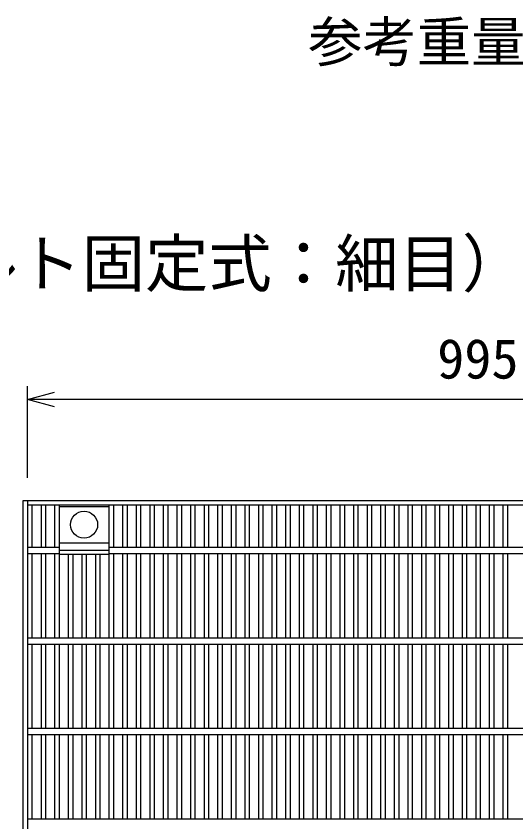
# Model space of a CAD drawing. Units: millimetres, scale not verified. Extents: x -16800 to 16800, y -5940 to 5940.
# Drawn here: x -4403 to -3851, y 1671 to 2562 of the extents above; entities that cross this region are included whole.
import ezdxf
from ezdxf.enums import TextEntityAlignment as Align

# ---------------------------------------------------------------- set-up
doc = ezdxf.new("R2010")
doc.units = ezdxf.units.MM
doc.header["$LTSCALE"] = 20
doc.layers.add('0-0_DIM', color=7, linetype='Continuous', lineweight=25)
doc.layers.add('0-2_HATCH', color=6, linetype='Continuous', lineweight=25)
doc.styles.add('ＭＳ ゴシック', font='')
doc.styles.get('ＭＳ ゴシック').set_extended_font_data('MS Gothic')

msp = doc.modelspace()

# ---------------------------------------------------------------- linework, layer by layer
at = {"layer": '0-0_DIM'}
for p, q in [((-4390.13, 2051.2), (-4390.13, 2152.78)), ((-3395.13, 2137.78), (-4390.13, 2137.78))]:
    msp.add_line(p, q, dxfattribs=at)
msp.add_lwpolyline([(-4360.13, 2129.74), (-4390.13, 2137.78), (-4360.13, 2145.82)], dxfattribs=at)
at = {"layer": '0-2_HATCH'}
for p, q in [((-4395.13, 2025.97), (-4395.13, 1015.97)), ((-3390.13, 2025.97), (-4395.13, 2025.97)), ((-4390.13, 2025.97), (-4390.13, 1015.97)), ((-4390.13, 2021.47), (-3395.13, 2021.47)), ((-4385.13, 2021.47), (-4385.13, 1974.47)), ((-4375.13, 2021.47), (-4375.13, 1974.47)), ((-4370.13, 2021.47), (-4370.13, 1974.47)), ((-4360.13, 2021.47), (-4360.13, 1974.47)), ((-4355.13, 2021.47), (-4355.13, 1874.47)), ((-4355.13, 2019.47), (-4300.13, 2019.47)), ((-4300.13, 2021.47), (-4300.13, 1874.47)), ((-4295.13, 2021.47), (-4295.13, 1974.47)), ((-4285.13, 2021.47), (-4285.13, 1974.47)), ((-4280.13, 2021.47), (-4280.13, 1974.47)), ((-4270.13, 2021.47), (-4270.13, 1974.47)), ((-4265.13, 2021.47), (-4265.13, 1974.47)), ((-4255.13, 2021.47), (-4255.13, 1974.47)), ((-4250.13, 2021.47), (-4250.13, 1974.47)), ((-4240.13, 2021.47), (-4240.13, 1974.47)), ((-4235.13, 2021.47), (-4235.13, 1974.47)), ((-4225.13, 2021.47), (-4225.13, 1974.47)), ((-4220.13, 2021.47), (-4220.13, 1974.47)), ((-4210.13, 2021.47), (-4210.13, 1974.47)), ((-4205.13, 2021.47), (-4205.13, 1974.47)), ((-4195.13, 2021.47), (-4195.13, 1974.47)), ((-4190.13, 2021.47), (-4190.13, 1974.47)), ((-4180.13, 2021.47), (-4180.13, 1974.47)), ((-4175.13, 2021.47), (-4175.13, 1974.47)), ((-4165.13, 2021.47), (-4165.13, 1974.47)), ((-4160.13, 2021.47), (-4160.13, 1974.47)), ((-4150.13, 2021.47), (-4150.13, 1974.47)), ((-4145.13, 2021.47), (-4145.13, 1974.47)), ((-4135.13, 2021.47), (-4135.13, 1974.47)), ((-4130.13, 2021.47), (-4130.13, 1974.47)), ((-4120.13, 2021.47), (-4120.13, 1974.47)), ((-4115.13, 2021.47), (-4115.13, 1974.47)), ((-4105.13, 2021.47), (-4105.13, 1974.47)), ((-4100.13, 2021.47), (-4100.13, 1974.47)), ((-4090.13, 2021.47), (-4090.13, 1974.47)), ((-4085.13, 2021.47), (-4085.13, 1974.47)), ((-4075.13, 2021.47), (-4075.13, 1974.47)), ((-4070.13, 2021.47), (-4070.13, 1974.47)), ((-4060.13, 2021.47), (-4060.13, 1974.47)), ((-4055.13, 2021.47), (-4055.13, 1974.47)), ((-4045.13, 2021.47), (-4045.13, 1974.47)), ((-4040.13, 2021.47), (-4040.13, 1974.47)), ((-4030.13, 2021.47), (-4030.13, 1974.47)), ((-4025.13, 2021.47), (-4025.13, 1974.47)), ((-4015.13, 2021.47), (-4015.13, 1974.47)), ((-4010.13, 2021.47), (-4010.13, 1974.47)), ((-4000.13, 2021.47), (-4000.13, 1974.47)), ((-3995.13, 2021.47), (-3995.13, 1974.47)), ((-3985.13, 2021.47), (-3985.13, 1974.47)), ((-3980.13, 2021.47), (-3980.13, 1974.47)), ((-3970.13, 2021.47), (-3970.13, 1974.47)), ((-3965.13, 2021.47), (-3965.13, 1974.47)), ((-3955.13, 2021.47), (-3955.13, 1974.47)), ((-3950.13, 2021.47), (-3950.13, 1974.47)), ((-3940.13, 2021.47), (-3940.13, 1974.47)), ((-3935.13, 2021.47), (-3935.13, 1974.47)), ((-3925.13, 2021.47), (-3925.13, 1974.47)), ((-3920.13, 2021.47), (-3920.13, 1974.47)), ((-3910.13, 2021.47), (-3910.13, 1974.47)), ((-3905.13, 2021.47), (-3905.13, 1974.47)), ((-3895.13, 2021.47), (-3895.13, 1974.47)), ((-3890.13, 2021.47), (-3890.13, 1974.47)), ((-3880.13, 2021.47), (-3880.13, 1974.47)), ((-3875.13, 2021.47), (-3875.13, 1974.47)), ((-3865.13, 2021.47), (-3865.13, 1974.47)), ((-3860.13, 2021.47), (-3860.13, 1974.47)), ((-4355.13, 1979.47), (-4300.13, 1979.47)), ((-4390.13, 1974.47), (-4355.13, 1974.47)), ((-4355.13, 1971.47), (-4300.13, 1971.47)), ((-4300.13, 1974.47), (-3485.13, 1974.47)), ((-4390.13, 1967.47), (-4355.13, 1967.47)), ((-4385.13, 1967.47), (-4385.13, 1874.47)), ((-4375.13, 1967.47), (-4375.13, 1874.47)), ((-4370.13, 1967.47), (-4370.13, 1874.47)), ((-4360.13, 1967.47), (-4360.13, 1874.47)), ((-4355.13, 1966.97), (-4300.13, 1966.97)), ((-4345.13, 1966.97), (-4345.13, 1874.47)), ((-4340.13, 1966.97), (-4340.13, 1874.47)), ((-4330.13, 1966.97), (-4330.13, 1874.47)), ((-4325.13, 1966.97), (-4325.13, 1874.47)), ((-4315.13, 1966.97), (-4315.13, 1874.47)), ((-4310.13, 1966.97), (-4310.13, 1874.47)), ((-4300.13, 1967.47), (-3485.13, 1967.47)), ((-4295.13, 1967.47), (-4295.13, 1874.47)), ((-4285.13, 1967.47), (-4285.13, 1874.47)), ((-4280.13, 1967.47), (-4280.13, 1874.47)), ((-4270.13, 1967.47), (-4270.13, 1874.47)), ((-4265.13, 1967.47), (-4265.13, 1874.47)), ((-4255.13, 1967.47), (-4255.13, 1874.47)), ((-4250.13, 1967.47), (-4250.13, 1874.47)), ((-4240.13, 1967.47), (-4240.13, 1874.47)), ((-4235.13, 1967.47), (-4235.13, 1874.47)), ((-4225.13, 1967.47), (-4225.13, 1874.47)), ((-4220.13, 1967.47), (-4220.13, 1874.47)), ((-4210.13, 1967.47), (-4210.13, 1874.47)), ((-4205.13, 1967.47), (-4205.13, 1874.47)), ((-4195.13, 1967.47), (-4195.13, 1874.47)), ((-4190.13, 1967.47), (-4190.13, 1874.47)), ((-4180.13, 1967.47), (-4180.13, 1874.47)), ((-4175.13, 1967.47), (-4175.13, 1874.47)), ((-4165.13, 1967.47), (-4165.13, 1874.47)), ((-4160.13, 1967.47), (-4160.13, 1874.47)), ((-4150.13, 1967.47), (-4150.13, 1874.47)), ((-4145.13, 1967.47), (-4145.13, 1874.47)), ((-4135.13, 1967.47), (-4135.13, 1874.47)), ((-4130.13, 1967.47), (-4130.13, 1874.47)), ((-4120.13, 1967.47), (-4120.13, 1874.47)), ((-4115.13, 1967.47), (-4115.13, 1874.47)), ((-4105.13, 1967.47), (-4105.13, 1874.47)), ((-4100.13, 1967.47), (-4100.13, 1874.47)), ((-4090.13, 1967.47), (-4090.13, 1874.47)), ((-4085.13, 1967.47), (-4085.13, 1874.47)), ((-4075.13, 1967.47), (-4075.13, 1874.47)), ((-4070.13, 1967.47), (-4070.13, 1874.47)), ((-4060.13, 1967.47), (-4060.13, 1874.47)), ((-4055.13, 1967.47), (-4055.13, 1874.47)), ((-4045.13, 1967.47), (-4045.13, 1874.47)), ((-4040.13, 1967.47), (-4040.13, 1874.47)), ((-4030.13, 1967.47), (-4030.13, 1874.47)), ((-4025.13, 1967.47), (-4025.13, 1874.47)), ((-4015.13, 1967.47), (-4015.13, 1874.47)), ((-4010.13, 1967.47), (-4010.13, 1874.47)), ((-4000.13, 1967.47), (-4000.13, 1874.47)), ((-3995.13, 1967.47), (-3995.13, 1874.47)), ((-3985.13, 1967.47), (-3985.13, 1874.47)), ((-3980.13, 1967.47), (-3980.13, 1874.47)), ((-3970.13, 1967.47), (-3970.13, 1874.47)), ((-3965.13, 1967.47), (-3965.13, 1874.47)), ((-3955.13, 1967.47), (-3955.13, 1874.47)), ((-3950.13, 1967.47), (-3950.13, 1874.47)), ((-3940.13, 1967.47), (-3940.13, 1874.47)), ((-3935.13, 1967.47), (-3935.13, 1874.47)), ((-3925.13, 1967.47), (-3925.13, 1874.47)), ((-3920.13, 1967.47), (-3920.13, 1874.47)), ((-3910.13, 1967.47), (-3910.13, 1874.47)), ((-3905.13, 1967.47), (-3905.13, 1874.47)), ((-3895.13, 1967.47), (-3895.13, 1874.47)), ((-3890.13, 1967.47), (-3890.13, 1874.47)), ((-3880.13, 1967.47), (-3880.13, 1874.47)), ((-3875.13, 1967.47), (-3875.13, 1874.47)), ((-3865.13, 1967.47), (-3865.13, 1874.47)), ((-3860.13, 1967.47), (-3860.13, 1874.47)), ((-4390.13, 1874.47), (-3395.13, 1874.47)), ((-4390.13, 1867.47), (-3395.13, 1867.47)), ((-4385.13, 1867.47), (-4385.13, 1774.47)), ((-4375.13, 1867.47), (-4375.13, 1774.47)), ((-4370.13, 1867.47), (-4370.13, 1774.47)), ((-4360.13, 1867.47), (-4360.13, 1774.47)), ((-4355.13, 1867.47), (-4355.13, 1774.47)), ((-4345.13, 1867.47), (-4345.13, 1774.47)), ((-4340.13, 1867.47), (-4340.13, 1774.47)), ((-4330.13, 1867.47), (-4330.13, 1774.47)), ((-4325.13, 1867.47), (-4325.13, 1774.47)), ((-4315.13, 1867.47), (-4315.13, 1774.47)), ((-4310.13, 1867.47), (-4310.13, 1774.47)), ((-4300.13, 1867.47), (-4300.13, 1774.47)), ((-4295.13, 1867.47), (-4295.13, 1774.47)), ((-4285.13, 1867.47), (-4285.13, 1774.47)), ((-4280.13, 1867.47), (-4280.13, 1774.47)), ((-4270.13, 1867.47), (-4270.13, 1774.47)), ((-4265.13, 1867.47), (-4265.13, 1774.47)), ((-4255.13, 1867.47), (-4255.13, 1774.47)), ((-4250.13, 1867.47), (-4250.13, 1774.47)), ((-4240.13, 1867.47), (-4240.13, 1774.47)), ((-4235.13, 1867.47), (-4235.13, 1774.47)), ((-4225.13, 1867.47), (-4225.13, 1774.47)), ((-4220.13, 1867.47), (-4220.13, 1774.47)), ((-4210.13, 1867.47), (-4210.13, 1774.47)), ((-4205.13, 1867.47), (-4205.13, 1774.47)), ((-4195.13, 1867.47), (-4195.13, 1774.47)), ((-4190.13, 1867.47), (-4190.13, 1774.47)), ((-4180.13, 1867.47), (-4180.13, 1774.47)), ((-4175.13, 1867.47), (-4175.13, 1774.47)), ((-4165.13, 1867.47), (-4165.13, 1774.47)), ((-4160.13, 1867.47), (-4160.13, 1774.47)), ((-4150.13, 1867.47), (-4150.13, 1774.47)), ((-4145.13, 1867.47), (-4145.13, 1774.47)), ((-4135.13, 1867.47), (-4135.13, 1774.47)), ((-4130.13, 1867.47), (-4130.13, 1774.47)), ((-4120.13, 1867.47), (-4120.13, 1774.47)), ((-4115.13, 1867.47), (-4115.13, 1774.47)), ((-4105.13, 1867.47), (-4105.13, 1774.47)), ((-4100.13, 1867.47), (-4100.13, 1774.47)), ((-4090.13, 1867.47), (-4090.13, 1774.47)), ((-4085.13, 1867.47), (-4085.13, 1774.47)), ((-4075.13, 1867.47), (-4075.13, 1774.47)), ((-4070.13, 1867.47), (-4070.13, 1774.47)), ((-4060.13, 1867.47), (-4060.13, 1774.47)), ((-4055.13, 1867.47), (-4055.13, 1774.47)), ((-4045.13, 1867.47), (-4045.13, 1774.47)), ((-4040.13, 1867.47), (-4040.13, 1774.47)), ((-4030.13, 1867.47), (-4030.13, 1774.47)), ((-4025.13, 1867.47), (-4025.13, 1774.47)), ((-4015.13, 1867.47), (-4015.13, 1774.47)), ((-4010.13, 1867.47), (-4010.13, 1774.47)), ((-4000.13, 1867.47), (-4000.13, 1774.47)), ((-3995.13, 1867.47), (-3995.13, 1774.47)), ((-3985.13, 1867.47), (-3985.13, 1774.47)), ((-3980.13, 1867.47), (-3980.13, 1774.47)), ((-3970.13, 1867.47), (-3970.13, 1774.47)), ((-3965.13, 1867.47), (-3965.13, 1774.47)), ((-3955.13, 1867.47), (-3955.13, 1774.47)), ((-3950.13, 1867.47), (-3950.13, 1774.47)), ((-3940.13, 1867.47), (-3940.13, 1774.47)), ((-3935.13, 1867.47), (-3935.13, 1774.47)), ((-3925.13, 1867.47), (-3925.13, 1774.47)), ((-3920.13, 1867.47), (-3920.13, 1774.47)), ((-3910.13, 1867.47), (-3910.13, 1774.47)), ((-3905.13, 1867.47), (-3905.13, 1774.47)), ((-3895.13, 1867.47), (-3895.13, 1774.47)), ((-3890.13, 1867.47), (-3890.13, 1774.47)), ((-3880.13, 1867.47), (-3880.13, 1774.47)), ((-3875.13, 1867.47), (-3875.13, 1774.47)), ((-3865.13, 1867.47), (-3865.13, 1774.47)), ((-3860.13, 1867.47), (-3860.13, 1774.47)), ((-4390.13, 1774.47), (-3395.13, 1774.47)), ((-4390.13, 1767.47), (-3395.13, 1767.47)), ((-4385.13, 1767.47), (-4385.13, 1674.47)), ((-4375.13, 1767.47), (-4375.13, 1674.47)), ((-4370.13, 1767.47), (-4370.13, 1674.47)), ((-4360.13, 1767.47), (-4360.13, 1674.47)), ((-4355.13, 1767.47), (-4355.13, 1674.47)), ((-4345.13, 1767.47), (-4345.13, 1674.47)), ((-4340.13, 1767.47), (-4340.13, 1674.47)), ((-4330.13, 1767.47), (-4330.13, 1674.47)), ((-4325.13, 1767.47), (-4325.13, 1674.47)), ((-4315.13, 1767.47), (-4315.13, 1674.47)), ((-4310.13, 1767.47), (-4310.13, 1674.47)), ((-4300.13, 1767.47), (-4300.13, 1674.47)), ((-4295.13, 1767.47), (-4295.13, 1674.47)), ((-4285.13, 1767.47), (-4285.13, 1674.47)), ((-4280.13, 1767.47), (-4280.13, 1674.47)), ((-4270.13, 1767.47), (-4270.13, 1674.47)), ((-4265.13, 1767.47), (-4265.13, 1674.47)), ((-4255.13, 1767.47), (-4255.13, 1674.47)), ((-4250.13, 1767.47), (-4250.13, 1674.47)), ((-4240.13, 1767.47), (-4240.13, 1674.47)), ((-4235.13, 1767.47), (-4235.13, 1674.47)), ((-4225.13, 1767.47), (-4225.13, 1674.47)), ((-4220.13, 1767.47), (-4220.13, 1674.47)), ((-4210.13, 1767.47), (-4210.13, 1674.47)), ((-4205.13, 1767.47), (-4205.13, 1674.47)), ((-4195.13, 1767.47), (-4195.13, 1674.47)), ((-4190.13, 1767.47), (-4190.13, 1674.47)), ((-4180.13, 1767.47), (-4180.13, 1674.47)), ((-4175.13, 1767.47), (-4175.13, 1674.47)), ((-4165.13, 1767.47), (-4165.13, 1674.47)), ((-4160.13, 1767.47), (-4160.13, 1674.47)), ((-4150.13, 1767.47), (-4150.13, 1674.47)), ((-4145.13, 1767.47), (-4145.13, 1674.47)), ((-4135.13, 1767.47), (-4135.13, 1674.47)), ((-4130.13, 1767.47), (-4130.13, 1674.47)), ((-4120.13, 1767.47), (-4120.13, 1674.47)), ((-4115.13, 1767.47), (-4115.13, 1674.47)), ((-4105.13, 1767.47), (-4105.13, 1674.47)), ((-4100.13, 1767.47), (-4100.13, 1674.47)), ((-4090.13, 1767.47), (-4090.13, 1674.47)), ((-4085.13, 1767.47), (-4085.13, 1674.47)), ((-4075.13, 1767.47), (-4075.13, 1674.47)), ((-4070.13, 1767.47), (-4070.13, 1674.47)), ((-4060.13, 1767.47), (-4060.13, 1674.47)), ((-4055.13, 1767.47), (-4055.13, 1674.47)), ((-4045.13, 1767.47), (-4045.13, 1674.47)), ((-4040.13, 1767.47), (-4040.13, 1674.47)), ((-4030.13, 1767.47), (-4030.13, 1674.47)), ((-4025.13, 1767.47), (-4025.13, 1674.47)), ((-4015.13, 1767.47), (-4015.13, 1674.47)), ((-4010.13, 1767.47), (-4010.13, 1674.47)), ((-4000.13, 1767.47), (-4000.13, 1674.47)), ((-3995.13, 1767.47), (-3995.13, 1674.47)), ((-3985.13, 1767.47), (-3985.13, 1674.47)), ((-3980.13, 1767.47), (-3980.13, 1674.47)), ((-3970.13, 1767.47), (-3970.13, 1674.47)), ((-3965.13, 1767.47), (-3965.13, 1674.47)), ((-3955.13, 1767.47), (-3955.13, 1674.47)), ((-3950.13, 1767.47), (-3950.13, 1674.47)), ((-3940.13, 1767.47), (-3940.13, 1674.47)), ((-3935.13, 1767.47), (-3935.13, 1674.47)), ((-3925.13, 1767.47), (-3925.13, 1674.47)), ((-3920.13, 1767.47), (-3920.13, 1674.47)), ((-3910.13, 1767.47), (-3910.13, 1674.47)), ((-3905.13, 1767.47), (-3905.13, 1674.47)), ((-3895.13, 1767.47), (-3895.13, 1674.47)), ((-3890.13, 1767.47), (-3890.13, 1674.47)), ((-3880.13, 1767.47), (-3880.13, 1674.47)), ((-3875.13, 1767.47), (-3875.13, 1674.47)), ((-3865.13, 1767.47), (-3865.13, 1674.47)), ((-3860.13, 1767.47), (-3860.13, 1674.47)), ((-4390.13, 1674.47), (-3395.13, 1674.47))]:
    msp.add_line(p, q, dxfattribs=at)
msp.add_circle((-4327.63, 1999.47), 15, dxfattribs=at)

# ---------------------------------------------------------------- texts
at = {"layer": '0-0_DIM', "style": 'ＭＳ ゴシック'}
for s, height, p in [('参考重量\u3000W=105.5kg', 43.99, (-4080.14, 2498.04)), ('（ボルト固定式：細目）', 51.32, (-4610.35, 2247.26)), ('995', 43.99, (-3937.63, 2147.78))]:
    msp.add_text(s, height=height, dxfattribs=at).set_placement(p, align=Align.BOTTOM_LEFT)

doc.saveas('drawing.dxf')
